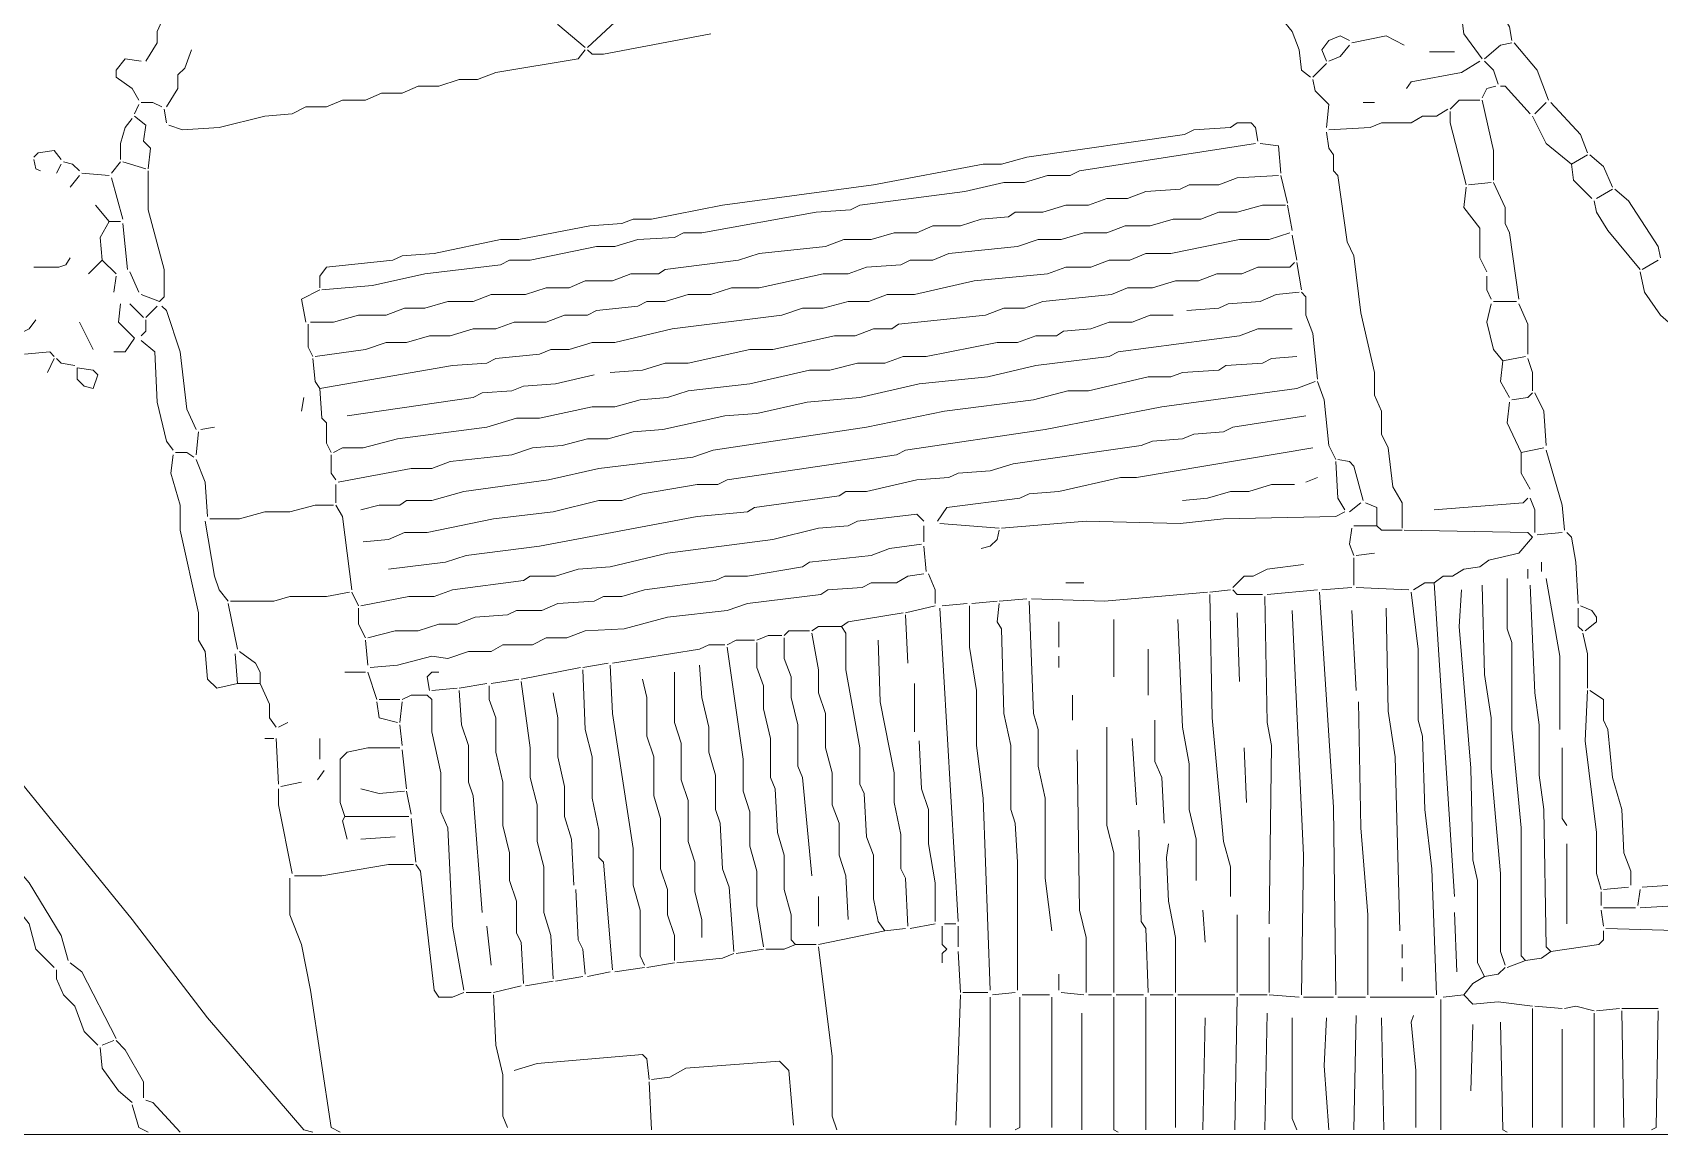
# Model space of a CAD drawing. Header units: millimetres. Extents: x 0 to 150953, y 0 to 85148.
# Drawn here: x 115354 to 136776, y 0 to 14508 of the extents above; entities that cross this region are included whole.
import ezdxf

# ---------------------------------------------------------------- set-up
doc = ezdxf.new("R2010")
doc.units = ezdxf.units.MM
doc.layers.add('ANNOTATION', color=3, linetype='CONTINUOUS', lineweight=0, plot=False)
doc.layers.add('LINEWORK', color=7, linetype='CONTINUOUS', lineweight=0, plot=False)

msp = doc.modelspace()

# ---------------------------------------------------------------- linework, layer by layer
at = {"layer": 'ANNOTATION'}
msp.add_lwpolyline([(0, 0), (150952.665, 0), (150952.665, 85148.15), (0, 85148.15)], close=True, dxfattribs=at)
at = {"layer": 'LINEWORK'}
for points in [[(134441.279, 15577.349), (134441.279, 15336.311), (134591.927, 15035.004), (134591.927, 14944.613), (134802.843, 14583.05), (134832.966, 14402.268)], [(122780.864, 15215.786), (123052.036, 14944.613), (123082.159, 14703.575), (122660.339, 14311.878)], [(117236.89, 14944.613), (117116.365, 14793.966), (116995.852, 14522.793), (116995.852, 14372.14), (116845.193, 14131.096)], [(122268.642, 14884.356), (122268.642, 14613.184), (122630.205, 14311.878)], [(131669.287, 14854.222), (131940.459, 14522.793), (132030.85, 14281.749), (132060.984, 14010.577), (132181.509, 13920.186)], [(134170.107, 14733.703), (134200.23, 14492.659), (134441.279, 14161.23)], [(124287.374, 14492.659), (122871.255, 14221.487), (122720.596, 14221.487), (122660.339, 14281.749)], [(132693.72, 14402.268), (132573.195, 14462.531), (132422.547, 14402.268), (132332.157, 14281.749), (132392.414, 14131.096)], [(132723.854, 14372.14), (133175.808, 14462.531), (133416.846, 14342.012)], [(134832.966, 14372.14), (134682.318, 14342.012), (134471.402, 14161.23)], [(134863.1, 14372.14), (135164.406, 14010.577), (135315.054, 13618.885)], [(116784.936, 14131.096), (116574.02, 14161.23), (116453.507, 14010.577), (116453.507, 13920.186), (116664.411, 13769.533), (116754.802, 13618.885)], [(117447.806, 14281.749), (117357.415, 14040.705), (117267.024, 13950.314), (117267.024, 13769.533), (117116.365, 13528.494)], [(122630.205, 14281.749), (122539.814, 14161.23), (121455.125, 13980.448), (121214.086, 13890.057), (120973.048, 13890.057), (120701.875, 13799.667), (120430.703, 13799.667), (120219.787, 13709.276), (119948.615, 13709.276), (119737.699, 13618.885), (119436.404, 13618.885), (119225.488, 13528.494), (118954.316, 13528.494), (118773.534, 13438.103), (118411.971, 13407.969), (117809.369, 13257.322), (117327.281, 13227.188), (117146.499, 13287.45)], [(132693.72, 14342.012), (132573.195, 14191.358), (132422.547, 14131.096)], [(133748.276, 14251.621), (134079.716, 14251.621)], [(132392.414, 14100.968), (132211.632, 13920.186)], [(134411.145, 14131.096), (134170.107, 13980.448), (133507.237, 13859.923), (133446.98, 13769.533)], [(134471.402, 14131.096), (134591.927, 14010.577), (134652.184, 13829.795)], [(132211.632, 13890.057), (132241.766, 13739.404), (132422.547, 13558.623), (132392.414, 13257.322)], [(134622.061, 13799.667), (134501.536, 13769.533), (134441.279, 13649.013)], [(134682.318, 13799.667), (134742.575, 13799.667), (135074.015, 13438.103)], [(116754.802, 13558.623), (116694.545, 13438.103)], [(116784.936, 13588.751), (116935.584, 13588.751), (117056.109, 13528.494)], [(117086.242, 13498.36), (117116.365, 13317.579)], [(133989.325, 13498.36), (133838.667, 13407.969), (133657.885, 13407.969), (133507.237, 13317.579), (133115.54, 13317.579), (132964.892, 13257.322), (132422.547, 13227.188)], [(132874.502, 13588.751), (133025.149, 13588.751)], [(134411.145, 13618.885), (134139.973, 13618.885), (134019.448, 13498.36)], [(134441.279, 13618.885), (134591.927, 12956.015), (134591.927, 12564.324)], [(135284.92, 13588.751), (135134.272, 13438.103)], [(135345.188, 13588.751), (135736.874, 13166.931), (135827.265, 12925.887)], [(116664.411, 13377.841), (116574.02, 13257.322), (116513.764, 13046.406), (116513.764, 12835.496)], [(116694.545, 13407.969), (116845.193, 13287.45), (116815.07, 13076.54), (116905.461, 12986.149), (116875.327, 12714.977)], [(131488.505, 13076.54), (131458.382, 13257.322), (131398.115, 13317.579), (131217.333, 13317.579), (131126.942, 13257.322), (130644.865, 13227.188), (130524.34, 13166.931), (128445.352, 12865.625), (128113.922, 12775.234), (127872.873, 12775.234), (126426.62, 12504.061), (124438.022, 12232.889), (123503.991, 12052.107), (123262.941, 12052.107), (123112.293, 11991.85), (122690.473, 11961.716), (121756.431, 11780.935), (121515.393, 11780.935), (120641.607, 11600.153), (120219.787, 11570.025), (120099.262, 11509.762), (119225.488, 11419.371), (119135.097, 11298.852), (119135.097, 11148.199)], [(134019.448, 13468.232), (134019.448, 13317.579), (134230.364, 12504.061)], [(135104.138, 13407.969), (135284.92, 13046.406), (135616.36, 12775.234)], [(132392.414, 13197.059), (132422.547, 12986.149), (132482.804, 12895.758), (132482.804, 12684.843), (132543.072, 12624.586), (132663.586, 11750.806), (132753.977, 11570.025), (132844.368, 10816.77), (133025.149, 10033.381), (133025.149, 9732.08), (133115.54, 9521.164), (133115.54, 9219.863), (133205.931, 9039.082), (133266.199, 8526.865), (133386.713, 8315.955), (133386.713, 7984.52)], [(115368.817, 12865.625), (115429.074, 12925.887), (115639.989, 12956.015), (115730.38, 12835.496)], [(131458.382, 13046.406), (129138.344, 12684.843), (129017.83, 12624.586), (128716.524, 12624.586), (128415.218, 12534.195), (128144.045, 12534.195), (127631.834, 12413.67), (126245.838, 12232.889), (126125.324, 12172.632), (125673.37, 12142.498), (124166.849, 11871.326), (123925.811, 11871.326), (123805.286, 11811.069), (123323.209, 11780.935), (123021.902, 11690.544), (122780.864, 11690.544), (121907.079, 11509.762), (121635.906, 11509.762), (121515.393, 11449.505), (120521.094, 11328.981), (119828.09, 11178.333), (119165.231, 11118.071)], [(131518.639, 13046.406), (131759.678, 13016.278), (131789.812, 12654.714)], [(135827.265, 12895.758), (135616.36, 12775.234)], [(135857.399, 12895.758), (136038.18, 12745.105), (136158.705, 12473.933)], [(115368.817, 12835.496), (115398.94, 12714.977), (115459.208, 12684.843)], [(115730.38, 12775.234), (115670.112, 12654.714)], [(115760.503, 12805.368), (115881.028, 12775.234), (115971.419, 12684.843)], [(116001.553, 12654.714), (116363.116, 12624.586)], [(116513.764, 12805.368), (116393.239, 12654.714)], [(116543.898, 12805.368), (116845.193, 12714.977)], [(116875.327, 12684.843), (116875.327, 12172.632), (117086.242, 11389.243), (117086.242, 11027.68), (117025.975, 10967.417)], [(135616.36, 12775.234), (135646.483, 12564.324), (135887.532, 12323.28)], [(115971.419, 12624.586), (115850.894, 12473.933)], [(116393.239, 12594.452), (116543.898, 12052.107)], [(131759.678, 12624.586), (131217.333, 12594.452), (130976.294, 12504.061), (130584.597, 12504.061), (130464.083, 12443.804), (130012.129, 12413.67), (129771.08, 12323.28), (129499.907, 12323.28), (129258.869, 12232.889), (128957.562, 12232.889), (128656.267, 12142.498), (128294.704, 12142.498), (128204.313, 12082.241), (127842.75, 12052.107), (127571.577, 11961.716), (127210.014, 11961.716), (126999.098, 11871.326), (126697.792, 11871.326), (126396.497, 11780.935), (126034.933, 11780.935), (125793.884, 11690.544), (124920.11, 11600.153), (124648.937, 11509.762), (123684.772, 11389.243), (123594.381, 11328.981), (123232.818, 11328.981), (122991.769, 11238.59), (122630.205, 11238.59), (122419.301, 11148.199), (122117.994, 11148.199), (121846.822, 11057.808), (121394.868, 11057.808), (121153.829, 10967.417), (120822.389, 10967.417), (120521.094, 10877.027), (120249.921, 10877.027), (120008.872, 10786.636), (119647.308, 10786.636), (119315.879, 10696.245), (119014.573, 10696.245)], [(131789.812, 12624.586), (131880.203, 12263.023)], [(134230.364, 12473.933), (134200.23, 12202.76), (134411.145, 11931.588), (134411.145, 11539.896), (134501.536, 11359.115)], [(134561.793, 12534.195), (134260.498, 12504.061)], [(134591.927, 12534.195), (134742.575, 12202.76), (134742.575, 11991.85)], [(136158.705, 12443.804), (135947.789, 12323.28)], [(136188.828, 12443.804), (136369.609, 12293.151), (136761.307, 11690.544), (136791.441, 11539.896)], [(116182.334, 12232.889), (116363.116, 12021.979)], [(131850.069, 12232.889), (131548.773, 12232.889), (131217.333, 12142.498), (130976.294, 12142.498), (130735.256, 12052.107), (130373.693, 12052.107), (130072.386, 11961.716), (129740.957, 11961.716), (129499.907, 11871.326), (129198.612, 11871.326), (128897.306, 11780.935), (128595.999, 11780.935), (128324.827, 11690.544), (127420.919, 11600.153), (127210.014, 11509.762), (126908.708, 11509.762), (126788.183, 11449.505), (126336.229, 11419.371), (126095.19, 11328.981), (125763.761, 11328.981), (124920.11, 11148.199), (124558.546, 11148.199), (124287.374, 11057.808), (123986.068, 11057.808), (123684.772, 10967.417), (123443.723, 10967.417), (123323.209, 10907.16), (122780.864, 10846.898), (122660.339, 10786.636), (122359.033, 10786.636), (122117.994, 10696.245), (121696.174, 10696.245), (121455.125, 10605.854), (121153.829, 10605.854), (120852.523, 10515.463), (120581.35, 10515.463), (120280.044, 10425.072), (120008.872, 10425.072), (119737.699, 10334.682), (119074.84, 10244.291)], [(131880.203, 12232.889), (131940.459, 11901.459)], [(135917.655, 12293.151), (135947.789, 12142.498), (136098.437, 11901.459), (136520.268, 11389.243)], [(116363.116, 12021.979), (116242.591, 11811.069), (116272.725, 11509.762)], [(116363.116, 12021.979), (116513.764, 12021.979)], [(116543.898, 11991.85), (116604.154, 11389.243)], [(131910.337, 11871.326), (131639.164, 11780.935), (131247.467, 11780.935), (130343.559, 11600.153), (130012.129, 11600.153), (129801.214, 11509.762), (129530.041, 11509.762), (129289.003, 11419.371), (128957.562, 11419.371), (128716.524, 11328.981), (127752.359, 11238.59), (126968.964, 11057.808), (126607.401, 11057.808), (126366.363, 10967.417), (126095.19, 10967.417), (125763.761, 10877.027), (125492.588, 10877.027), (125221.416, 10786.636), (123775.163, 10605.854), (123021.902, 10425.072), (122720.596, 10425.072), (122419.301, 10334.682), (122178.251, 10334.682), (122027.603, 10274.425), (121455.125, 10214.162), (121334.611, 10153.9), (120882.657, 10123.772), (119135.097, 9822.471)], [(131940.459, 11841.197), (132000.727, 11509.762)], [(134742.575, 11991.85), (134802.843, 11871.326), (134923.356, 10997.551)], [(115850.894, 11539.896), (115790.637, 11449.505), (115700.246, 11419.371), (115368.817, 11419.371)], [(116272.725, 11509.762), (116091.943, 11328.981)], [(116272.725, 11509.762), (116453.507, 11328.981)], [(116634.288, 11359.115), (116754.802, 11087.942)], [(131970.593, 11479.634), (131910.337, 11419.371), (131488.505, 11419.371), (131277.601, 11328.981), (130946.16, 11328.981), (130705.122, 11238.59), (130403.816, 11238.59), (130102.52, 11148.199), (129771.08, 11148.199), (129560.175, 11057.808), (128656.267, 10967.417), (128415.218, 10877.027), (128144.045, 10877.027), (127903.007, 10786.636), (126758.06, 10666.116), (126667.669, 10605.854), (126426.62, 10605.854), (126185.581, 10515.463), (125914.409, 10515.463), (125100.891, 10334.682), (124799.585, 10334.682), (123986.068, 10153.9), (123684.772, 10153.9), (123383.466, 10063.509), (122961.646, 10033.381)], [(132000.727, 11479.634), (132060.984, 11118.071)], [(136520.268, 11359.115), (136580.525, 11087.942), (136791.441, 10786.636), (137032.479, 10575.726)], [(136761.307, 11509.762), (136550.391, 11389.243)], [(116453.507, 11298.852), (116423.373, 11087.942)], [(134501.536, 11298.852), (134501.536, 11118.071), (134561.793, 10997.551)], [(116513.764, 10937.289), (116483.63, 10696.245), (116694.545, 10485.335)], [(116634.288, 10937.289), (116815.07, 10756.507)], [(116784.936, 11057.808), (117025.975, 10967.417)], [(119135.097, 11118.071), (118894.059, 10997.551), (118954.316, 10696.245)], [(132030.85, 11087.942), (131729.555, 11057.808), (131518.639, 10967.417), (131096.819, 10937.289), (130976.294, 10877.027), (130554.474, 10846.898)], [(132060.984, 11087.942), (132121.241, 11027.68), (132121.241, 10786.636), (132211.632, 10545.597), (132271.9, 9942.99)], [(134561.793, 10937.289), (134501.536, 10696.245), (134591.927, 10334.682), (134712.452, 10184.034)], [(134591.927, 10967.417), (134893.233, 10967.417)], [(134923.356, 10937.289), (135043.881, 10666.116), (135043.881, 10274.425)], [(115398.94, 10726.379), (115308.549, 10605.854), (115188.035, 10545.597)], [(116845.193, 10726.379), (116845.193, 10575.726), (116784.936, 10515.463)], [(116995.852, 10907.16), (116845.193, 10756.507)], [(117056.109, 10907.16), (117116.365, 10846.898), (117297.147, 10304.553), (117387.538, 9551.298), (117508.063, 9280.126)], [(130373.693, 10786.636), (130072.386, 10786.636), (129831.348, 10696.245), (129530.041, 10696.245), (129289.003, 10605.854), (128927.44, 10575.726), (128837.049, 10515.463), (128565.876, 10515.463), (128324.827, 10425.072), (128053.654, 10425.072), (127119.623, 10244.291), (126818.317, 10244.291), (126577.278, 10153.9), (126215.715, 10153.9), (125854.152, 10063.509), (125582.979, 10063.509), (124799.585, 9882.728), (123986.068, 9792.337), (123714.895, 9701.946), (123353.332, 9671.817), (123021.902, 9581.427), (122720.596, 9581.427), (122027.603, 9430.773), (121726.297, 9430.773), (121334.611, 9310.254), (120159.53, 9159.601), (119707.576, 9039.082), (119436.404, 9039.082), (119315.879, 8978.819)], [(115971.419, 10696.245), (116152.2, 10334.682)], [(118984.45, 10666.116), (118984.45, 10364.816), (119044.707, 10244.291)], [(131940.459, 10605.854), (131488.505, 10605.854), (131247.467, 10515.463), (129650.566, 10304.553), (129530.041, 10244.291), (128565.876, 10123.772), (127933.141, 9973.118), (127029.232, 9882.728), (126245.838, 9701.946), (125552.845, 9641.689), (124889.976, 9491.036), (124468.156, 9460.907), (123654.638, 9280.126), (123262.941, 9249.992), (122931.512, 9159.601), (122660.339, 9159.601), (122328.91, 9069.21), (121937.213, 9039.082), (121666.04, 8948.691), (120852.523, 8858.3), (120611.484, 8767.909), (120340.312, 8767.909), (119376.136, 8587.128)], [(115248.292, 10274.425), (115579.721, 10304.553), (115639.989, 10244.291)], [(116694.545, 10485.335), (116574.02, 10304.553), (116423.373, 10304.553)], [(116784.936, 10455.206), (116965.718, 10304.553), (116995.852, 9641.689), (117116.365, 9129.473), (117206.756, 9008.953)], [(115639.989, 10214.162), (115549.599, 10033.381)], [(115670.112, 10214.162), (115730.38, 10153.9), (115911.162, 10123.772)], [(119044.707, 10214.162), (119074.84, 9912.861), (119135.097, 9822.471)], [(132000.727, 10244.291), (131669.287, 10214.162), (131548.773, 10153.9), (131066.685, 10123.772), (130976.294, 10063.509), (130494.206, 10033.381), (130343.559, 9973.118), (130042.252, 9973.118), (129258.869, 9792.337), (128987.696, 9792.337), (128535.742, 9671.817), (127360.662, 9521.164), (126336.229, 9310.254), (124317.508, 9008.953), (124046.335, 8918.562), (122810.987, 8767.909), (122148.128, 8617.256), (121033.304, 8466.608), (120611.484, 8346.084), (120280.044, 8346.084), (120189.653, 8285.827), (119918.481, 8285.827), (119677.442, 8225.564)], [(134712.452, 10184.034), (134682.318, 9912.861), (134802.843, 9701.946)], [(135013.747, 10244.291), (134712.452, 10184.034)], [(135043.881, 10214.162), (135104.138, 10033.381), (135104.138, 9792.337)], [(122750.73, 10003.252), (122238.519, 9882.728), (121816.688, 9852.599), (121666.04, 9792.337), (121274.343, 9762.208), (121153.829, 9701.946), (119496.661, 9460.907)], [(132241.766, 9912.861), (132000.727, 9822.471), (130223.034, 9581.427), (128686.39, 9280.126), (126848.451, 9008.953), (126727.926, 8948.691), (124498.289, 8617.256), (124377.765, 8556.999), (124106.592, 8556.999), (123383.466, 8436.474), (123112.293, 8346.084), (122810.987, 8346.084), (122208.385, 8195.436), (121425.002, 8105.045), (120551.216, 7924.263), (120249.921, 7924.263), (120039.005, 7833.873), (119707.576, 7803.739)], [(132271.9, 9912.861), (132362.291, 9671.817), (132422.547, 9069.21), (132512.938, 8888.429)], [(118924.182, 9701.946), (118894.059, 9521.164)], [(119135.097, 9822.471), (119165.231, 9430.773), (119225.488, 9370.517), (119225.488, 9099.344), (119285.745, 8978.819)], [(134802.843, 9641.689), (134772.709, 9370.517), (134953.49, 8978.819)], [(135104.138, 9762.208), (135043.881, 9701.946), (134832.966, 9671.817)], [(135134.272, 9762.208), (135254.797, 9521.164), (135284.92, 9069.21)], [(132121.241, 9460.907), (131157.076, 9310.254), (131036.551, 9249.992), (130644.865, 9219.863), (130494.206, 9159.601), (130102.52, 9129.473), (129951.861, 9069.21), (128264.57, 8828.172), (127963.263, 8737.781), (127541.443, 8707.647), (127420.919, 8647.39), (126999.098, 8617.256), (126336.229, 8466.608), (126065.056, 8466.608), (125974.665, 8406.346), (124859.853, 8255.693), (124769.462, 8195.436), (124106.592, 8135.174), (122027.603, 7743.482), (121063.438, 7622.957), (120792.266, 7532.566), (120039.005, 7442.175)], [(117538.197, 9249.992), (117508.063, 8948.691)], [(117749.101, 9310.254), (117568.319, 9280.126)], [(132211.632, 9039.082), (129891.605, 8647.39), (129680.689, 8647.39), (128867.172, 8466.608), (128475.485, 8436.474), (128354.961, 8376.218), (127390.796, 8255.693), (127270.271, 8074.911)], [(135254.797, 9039.082), (134953.49, 8978.819)], [(135284.92, 9008.953), (135495.835, 8285.827), (135525.969, 7954.392)], [(117206.756, 8948.691), (117176.633, 8707.647), (117297.147, 8285.827), (117297.147, 7954.392), (117538.197, 6869.702), (117538.197, 6508.139), (117628.587, 6357.486), (117658.71, 5995.922), (117779.235, 5875.403), (118050.408, 5935.666)], [(117236.89, 8978.819), (117387.538, 8978.819), (117477.929, 8918.562)], [(117508.063, 8888.429), (117628.587, 8587.128), (117658.71, 8135.174)], [(119285.745, 8948.691), (119285.745, 8707.647), (119346.013, 8617.256)], [(132512.938, 8858.3), (132543.072, 8376.218), (132633.463, 8225.564)], [(132543.072, 8888.429), (132693.72, 8858.3), (132753.977, 8798.038), (132874.502, 8346.084)], [(134953.49, 8978.819), (134953.49, 8707.647), (135074.015, 8496.737)], [(132271.9, 8647.39), (132121.241, 8587.128)], [(119346.013, 8556.999), (119346.013, 8315.955)], [(131970.593, 8556.999), (131669.287, 8556.999), (131367.992, 8466.608), (131126.942, 8466.608), (130825.647, 8376.218), (130494.206, 8346.084)], [(135043.881, 8376.218), (134983.624, 8315.955), (133808.544, 8225.564)], [(135074.015, 8376.218), (135134.272, 8225.564), (135134.272, 7924.263)], [(119315.879, 8285.827), (119074.84, 8285.827), (118743.4, 8195.436), (118411.971, 8195.436), (118080.541, 8105.045), (117688.844, 8105.045)], [(119346.013, 8285.827), (119436.404, 8135.174), (119556.917, 7171.003)], [(127089.489, 8074.911), (126999.098, 8165.302), (126215.715, 8074.911), (126095.19, 8014.654), (125703.493, 7984.52), (125100.891, 7833.873), (123714.895, 7653.091), (122961.646, 7472.309), (122539.814, 7442.175), (122238.519, 7351.785), (121907.079, 7351.785), (121816.688, 7291.528), (120882.657, 7171.003), (120641.607, 7080.612), (120310.178, 7080.612), (119677.442, 6960.093)], [(132633.463, 8195.436), (132512.938, 8135.174), (131036.551, 8105.045), (130464.083, 8044.783), (129228.735, 8074.911), (128113.922, 7984.52)], [(132844.368, 8315.955), (132693.72, 8195.436)], [(132904.636, 8315.955), (133055.283, 8255.693), (133055.283, 8014.654)], [(117628.587, 8074.911), (117749.101, 7351.785), (117809.369, 7171.003), (117929.883, 7020.355)], [(127089.489, 8014.654), (127089.489, 7803.739)], [(127300.405, 8044.783), (128083.788, 7984.52)], [(128083.788, 7954.392), (128053.654, 7833.873), (127963.263, 7743.482), (127842.75, 7713.348)], [(132723.854, 7984.52), (132693.72, 7773.61), (132753.977, 7622.957)], [(132753.977, 8014.654), (133055.283, 8014.654)], [(133055.283, 8014.654), (133115.54, 7954.392), (133386.713, 7954.392)], [(133416.846, 7954.392), (135043.881, 7924.263), (135104.138, 7864.001)], [(127059.355, 7773.61), (126637.535, 7713.348), (126396.497, 7622.957), (125582.979, 7532.566), (125492.588, 7472.309), (124769.462, 7351.785), (124468.156, 7351.785), (124347.631, 7291.528), (123413.6, 7171.003), (123112.293, 7080.612), (122871.255, 7080.612), (122750.73, 7020.355), (122268.642, 6990.221), (122057.737, 6899.831), (121726.297, 6899.831), (121605.783, 6839.574), (121183.952, 6809.44), (120942.914, 6719.049), (120701.875, 6719.049), (120430.703, 6628.658), (120129.396, 6628.658), (119767.833, 6538.267)], [(127089.489, 7743.482), (127119.623, 7412.047)], [(135104.138, 7864.001), (134923.356, 7653.091), (134531.67, 7562.7), (134411.145, 7472.309), (134200.23, 7442.175), (134049.582, 7351.785), (133929.057, 7351.785), (133808.544, 7261.394)], [(135495.835, 7924.263), (135164.406, 7894.13)], [(135556.092, 7924.263), (135616.36, 7864.001), (135676.617, 7532.566), (135706.751, 6990.221)], [(132091.118, 7502.438), (131609.03, 7442.175), (131428.248, 7351.785), (131307.724, 7351.785), (131157.076, 7201.137)], [(132753.977, 7592.829), (132753.977, 7231.265)], [(133025.149, 7653.091), (132784.111, 7622.957)], [(135224.663, 7532.566), (135224.663, 7412.047)], [(127089.489, 7381.919), (126878.574, 7351.785), (126727.926, 7261.394), (126396.497, 7261.394), (126275.972, 7201.137), (125824.018, 7171.003), (125733.627, 7110.746), (124769.462, 6990.221), (124498.289, 6899.831), (123714.895, 6809.44), (123142.427, 6658.792), (122630.205, 6628.658), (122389.167, 6538.267), (122117.994, 6538.267), (121937.213, 6447.876), (121545.515, 6447.876), (121394.868, 6357.486), (121093.561, 6357.486), (120822.389, 6267.095), (120611.484, 6297.229), (120159.53, 6176.704), (119797.967, 6146.576)], [(127149.746, 7381.919), (127240.137, 7171.003), (127240.137, 6990.221)], [(134772.709, 7321.656), (134772.709, 6658.792), (134832.966, 6478.01), (134832.966, 5333.058), (134953.49, 4037.458), (134953.49, 2350.161), (135013.747, 2289.899)], [(135043.881, 7442.175), (135043.881, 7321.656)], [(135284.92, 7321.656), (135465.701, 6297.229), (135465.701, 5333.058)], [(119526.795, 7140.875), (119225.488, 7080.612), (118743.4, 7080.612), (118532.496, 7020.355), (117960.017, 7020.355)], [(119556.917, 7140.875), (119647.308, 6960.093)], [(130825.647, 7140.875), (129469.784, 7020.355), (128505.608, 7050.484)], [(128957.562, 7261.394), (129198.612, 7261.394)], [(131126.942, 7171.003), (130855.77, 7140.875)], [(130855.77, 7110.746), (130885.904, 5483.711), (131036.551, 3856.677), (131126.942, 3525.242), (131126.942, 3133.55)], [(131157.076, 7171.003), (131217.333, 7110.746), (131548.773, 7110.746)], [(131578.896, 7080.612), (131609.03, 5423.449), (131669.287, 5122.148), (131639.164, 2771.987)], [(132271.9, 7171.003), (131609.03, 7110.746)], [(132302.023, 7140.875), (132482.804, 4308.631), (132512.938, 1837.945)], [(132723.854, 7201.137), (132332.157, 7171.003)], [(132784.111, 7201.137), (133477.103, 7171.003)], [(133507.237, 7140.875), (133597.628, 6387.62), (133597.628, 5453.577), (133657.885, 5242.667), (133688.019, 4278.497), (133778.41, 3495.113), (133838.667, 1837.945)], [(133808.544, 7261.394), (133688.019, 7261.394), (133537.371, 7171.003)], [(133808.544, 7261.394), (134079.716, 3133.55)], [(134170.107, 7171.003), (134139.973, 6688.92), (134290.621, 4820.842), (134320.755, 3615.633), (134381.012, 3344.46), (134381.012, 2259.77), (134471.402, 2078.989)], [(134441.279, 7231.265), (134471.402, 6056.185), (134561.793, 5483.711), (134561.793, 4820.842), (134682.318, 3434.851), (134682.318, 2410.424), (134742.575, 2229.642)], [(135074.015, 7231.265), (135134.272, 5815.141), (135194.529, 5393.321), (135194.529, 4730.451), (135254.797, 4278.497), (135284.92, 2470.681), (135345.188, 2410.424)], [(117929.883, 6990.221), (118050.408, 6387.62)], [(119647.308, 6929.965), (119647.308, 6719.049), (119737.699, 6538.267)], [(126818.317, 6869.702), (126095.19, 6749.183), (126004.799, 6688.92)], [(127240.137, 6960.093), (126848.451, 6869.702)], [(127300.405, 6929.965), (127541.443, 2802.115)], [(127661.968, 6990.221), (127330.528, 6960.093)], [(127692.091, 6960.093), (127692.091, 6417.748), (127782.482, 5845.275), (127782.482, 5122.148), (127872.873, 4429.15), (127963.263, 1898.207)], [(128053.654, 7020.355), (127722.225, 6990.221)], [(128083.788, 6990.221), (128053.654, 6749.183), (128113.922, 6658.792), (128144.045, 5543.968), (128234.436, 5122.148), (128234.436, 4278.497), (128294.704, 4097.715), (128324.827, 3585.504), (128324.827, 1898.207)], [(128445.352, 7050.484), (128083.788, 7020.355)], [(128475.485, 7020.355), (128535.742, 5543.968), (128595.999, 5333.058), (128595.999, 4850.976), (128686.39, 4429.15), (128686.39, 3374.589), (128776.781, 2681.596)], [(131217.333, 6869.702), (131247.467, 5965.794)], [(131940.459, 6899.831), (132091.118, 3675.895), (132060.984, 1837.945)], [(132723.854, 6899.831), (132784.111, 5845.275)], [(133175.808, 6929.965), (133205.931, 5574.102), (133296.322, 4971.495), (133356.59, 2681.596)], [(135706.751, 6929.965), (135706.751, 6688.92), (135767.008, 6628.658)], [(135736.874, 6960.093), (135887.532, 6899.831), (135947.789, 6809.44), (135947.789, 6749.183), (135797.142, 6628.658)], [(126004.799, 6688.92), (125703.493, 6688.92), (125613.102, 6628.658)], [(126004.799, 6688.92), (126065.056, 6598.53), (126065.056, 6116.447), (126245.838, 5092.014), (126245.838, 4609.932), (126306.106, 4489.412), (126336.229, 3916.934), (126426.62, 3675.895), (126426.62, 3103.416), (126486.887, 2802.115), (126577.278, 2681.596)], [(126848.451, 6839.574), (126878.574, 6206.838)], [(128867.172, 6749.183), (128867.172, 6417.748)], [(129590.298, 6779.311), (129590.298, 6026.056)], [(130433.949, 6779.311), (130494.206, 5363.187), (130584.597, 4881.104), (130584.597, 4278.497), (130674.988, 3886.805), (130674.988, 3344.46)], [(113561.001, 6447.876), (113711.648, 6417.748), (114163.602, 5905.532), (116664.411, 2832.244), (117658.71, 1536.644), (118924.182, 60.262), (119044.707, 30.128)], [(119737.699, 6508.139), (119767.833, 6176.704)], [(124468.156, 6447.876), (124257.24, 6447.876), (124136.726, 6387.62), (122991.769, 6206.838)], [(124859.853, 6508.139), (124618.803, 6508.139), (124498.289, 6447.876)], [(125221.416, 6568.401), (125040.634, 6568.401), (124889.976, 6508.139)], [(124889.976, 6478.01), (124889.976, 6146.576), (124980.367, 5905.532), (124980.367, 5604.231), (125070.757, 5212.539), (125070.757, 4700.323), (125131.025, 4549.669), (125161.148, 3977.196), (125251.539, 3675.895), (125251.539, 3223.941), (125341.93, 2892.506), (125341.93, 2561.071), (125402.198, 2500.814)], [(125582.979, 6628.658), (125311.807, 6628.658), (125251.539, 6568.401)], [(125251.539, 6538.267), (125251.539, 6267.095), (125341.93, 6026.056), (125341.93, 5754.884), (125432.321, 5393.321), (125432.321, 4850.976), (125492.588, 4700.323), (125613.102, 3404.723)], [(125613.102, 6598.53), (125703.493, 6116.447), (125703.493, 5815.141), (125793.884, 5543.968), (125793.884, 5092.014), (125884.275, 4760.585), (125884.275, 4338.759), (125974.665, 4097.715), (125974.665, 3675.895), (126065.056, 3404.723), (126095.19, 2832.244)], [(126486.887, 6508.139), (126517.01, 5694.621), (126697.792, 4760.585), (126697.792, 4368.888), (126788.183, 3947.068), (126788.183, 3495.113), (126848.451, 3374.589), (126878.574, 2741.853)], [(135767.008, 6598.53), (135827.265, 6327.357), (135827.265, 5875.403)], [(118020.274, 6327.357), (118050.408, 5935.666)], [(118080.541, 6357.486), (118291.446, 6206.838), (118351.714, 6086.313), (118351.714, 5935.666)], [(124498.289, 6417.748), (124709.194, 4941.367), (124709.194, 4519.541), (124799.585, 4248.368), (124799.585, 3796.414), (124889.976, 3464.979), (124889.976, 3013.025), (124980.367, 2470.681)], [(128867.172, 6297.229), (128867.172, 6146.576)], [(130042.252, 6387.62), (130042.252, 5785.012)], [(119466.527, 6086.313), (119737.699, 6086.313)], [(119767.833, 6086.313), (119888.358, 5724.75)], [(120701.875, 6086.313), (120611.484, 6086.313), (120551.216, 6026.056), (120581.35, 5845.275)], [(122569.948, 6146.576), (121786.565, 5995.922)], [(122931.512, 6206.838), (122600.082, 6146.576)], [(122600.082, 6116.447), (122630.205, 5333.058), (122720.596, 4971.495), (122720.596, 4429.15), (122810.987, 4007.324), (122810.987, 3645.761), (122871.255, 3585.504), (122991.769, 2169.38)], [(122961.646, 6176.704), (122991.769, 5543.968), (123262.941, 3766.286), (123262.941, 3284.198), (123353.332, 2952.769), (123353.332, 2350.161), (123413.6, 2229.642)], [(123805.286, 6086.313), (123805.286, 5423.449), (123895.677, 5152.277), (123895.677, 4670.194), (123986.068, 4399.022), (123986.068, 3856.677), (124076.458, 3585.504), (124076.458, 3193.807), (124166.849, 2832.244), (124166.849, 2591.205)], [(124136.726, 6176.704), (124166.849, 5754.884), (124257.24, 5363.187), (124257.24, 5031.757), (124347.631, 4730.451), (124347.631, 4278.497), (124407.899, 4097.715), (124438.022, 3495.113), (124528.412, 3254.069), (124588.68, 2410.424)], [(118050.408, 5935.666), (118351.714, 5935.666)], [(118351.714, 5935.666), (118472.228, 5664.493), (118472.228, 5483.711), (118562.618, 5363.187)], [(120551.216, 5785.012), (120340.312, 5785.012), (120219.787, 5724.75)], [(120551.216, 5785.012), (120611.484, 5724.75), (120611.484, 5302.93), (120731.998, 4760.585), (120731.998, 4248.368), (120822.389, 4037.458), (120882.657, 2741.853), (121033.304, 1898.207)], [(120942.914, 5875.403), (120611.484, 5845.275)], [(121334.611, 5935.666), (120973.048, 5875.403)], [(120973.048, 5845.275), (121003.171, 5393.321), (121093.561, 5122.148), (121093.561, 4640.06), (121153.829, 4459.278), (121274.343, 2922.635)], [(121364.734, 5905.532), (121364.734, 5724.75), (121455.125, 5483.711), (121455.125, 5031.757), (121545.515, 4640.06), (121545.515, 4067.587), (121635.906, 3706.024), (121635.906, 3344.46), (121726.297, 3073.288), (121726.297, 2651.462), (121786.565, 2530.943), (121816.688, 1988.598)], [(121756.431, 5995.922), (121394.868, 5935.666)], [(121786.565, 5965.794), (121907.079, 5092.014), (121907.079, 4700.323), (121997.47, 4338.759), (121997.47, 3856.677), (122087.86, 3525.242), (122087.86, 2922.635), (122178.251, 2621.334), (122208.385, 2048.86)], [(122208.385, 5815.141), (122268.642, 5483.711), (122268.642, 4971.495), (122359.033, 4579.803), (122359.033, 4188.106), (122449.424, 3886.805), (122479.558, 3284.198)], [(123383.466, 5995.922), (123443.723, 5754.884), (123443.723, 5242.667), (123534.113, 4971.495), (123534.113, 4459.278), (123624.504, 4157.978), (123624.504, 3495.113), (123714.895, 3223.941), (123714.895, 2892.506), (123805.286, 2621.334), (123805.286, 2289.899)], [(126968.964, 5935.666), (126968.964, 5302.93)], [(129047.953, 5785.012), (129047.953, 5453.577)], [(135827.265, 5845.275), (135797.142, 5182.405), (135947.789, 3977.196), (135947.789, 3434.851), (136008.046, 3223.941)], [(135857.399, 5845.275), (136038.18, 5724.75), (136038.18, 5453.577), (136098.437, 5333.058), (136158.705, 4700.323), (136279.219, 4278.497), (136309.353, 3706.024), (136399.743, 3464.979), (136399.743, 3284.198)], [(119888.358, 5694.621), (119918.481, 5483.711), (120159.53, 5423.449)], [(119918.481, 5724.75), (120189.653, 5724.75)], [(120219.787, 5694.621), (120189.653, 5423.449)], [(132814.245, 5694.621), (132844.368, 4037.458), (132934.758, 2892.506), (132934.758, 1837.945)], [(118713.277, 5423.449), (118592.752, 5363.187)], [(120189.653, 5393.321), (120219.787, 5122.148)], [(129499.907, 5363.187), (129499.907, 4067.587), (129590.298, 3706.024), (129590.298, 1868.079)], [(130132.643, 5453.577), (130132.643, 4911.233), (130223.034, 4700.323), (130253.168, 4097.715)], [(118411.971, 5212.539), (118532.496, 5212.539)], [(118562.618, 5212.539), (118592.752, 4609.932)], [(119135.097, 5212.539), (119135.097, 4941.367)], [(127029.232, 5182.405), (127059.355, 4549.669), (127149.746, 4278.497), (127149.746, 3826.543), (127240.137, 3314.332), (127240.137, 2802.115)], [(129831.348, 5212.539), (129891.605, 4338.759)], [(120189.653, 5092.014), (119767.833, 5092.014), (119496.661, 5031.757), (119406.27, 4941.367), (119406.27, 4368.888), (119466.527, 4188.106)], [(120219.787, 5061.886), (120280.044, 4549.669)], [(129108.221, 5061.886), (129138.344, 2952.769), (129228.735, 2591.205), (129228.735, 1868.079)], [(131307.724, 5092.014), (131337.858, 4368.888)], [(135495.835, 5092.014), (135495.835, 4157.978), (135556.092, 4067.587)], [(119195.354, 4790.713), (119104.963, 4670.194)], [(118592.752, 4549.669), (118592.752, 4338.759), (118773.534, 3434.851)], [(118894.059, 4640.06), (118622.886, 4579.803)], [(119677.442, 4549.669), (119918.481, 4489.412), (120249.921, 4519.541)], [(120280.044, 4519.541), (120340.312, 4218.24)], [(119466.527, 4188.106), (119436.404, 4127.849), (119496.661, 3886.805)], [(119466.527, 4188.106), (120310.178, 4188.106)], [(120340.312, 4157.978), (120400.569, 3585.504)], [(120129.396, 3916.934), (119677.442, 3886.805)], [(129921.739, 4007.324), (129951.861, 2802.115), (130012.129, 2711.725), (130042.252, 1868.079)], [(130313.425, 3826.543), (130283.302, 3645.761), (130313.425, 3073.288), (130403.816, 2591.205), (130403.816, 1868.079)], [(135556.092, 3826.543), (135556.092, 2771.987)], [(115127.767, 3525.242), (115308.549, 3314.332), (115730.38, 2621.334), (115820.771, 2289.899)], [(120370.435, 3555.37), (120039.005, 3555.37), (119165.231, 3404.723), (118803.668, 3404.723)], [(120400.569, 3555.37), (120460.826, 3464.979), (120641.607, 1898.207), (120701.875, 1807.816), (120882.657, 1807.816), (121033.304, 1868.079)], [(137604.958, 3374.589), (137273.518, 3434.851), (136942.088, 3284.198), (136550.391, 3254.069)], [(114856.595, 3344.46), (115308.549, 2771.987), (115398.94, 2440.552), (115639.989, 2199.508)], [(118743.4, 3374.589), (118743.4, 2892.506), (118894.059, 2500.814), (119014.573, 1898.207), (119285.745, 90.391), (119406.27, 30.128)], [(122509.692, 3223.941), (122539.814, 2561.071), (122600.082, 2440.552), (122630.205, 2109.117)], [(136369.609, 3254.069), (136038.18, 3223.941)], [(136520.268, 3223.941), (136490.134, 3013.025)], [(137635.081, 3344.46), (137665.215, 3133.55), (137544.69, 3043.159), (136520.268, 2982.897)], [(125703.493, 3133.55), (125703.493, 2741.853)], [(136008.046, 3193.807), (136008.046, 3013.025)], [(130765.379, 2952.769), (130795.513, 2530.943)], [(131217.333, 2892.506), (131217.333, 1868.079)], [(134079.716, 2922.635), (134109.839, 2139.251)], [(136008.046, 2952.769), (136038.18, 2741.853)], [(136038.18, 2982.897), (136460, 2982.897)], [(121334.611, 2741.853), (121394.868, 2229.642)], [(126577.278, 2681.596), (125703.493, 2500.814)], [(126848.451, 2711.725), (126577.278, 2681.596)], [(127240.137, 2771.987), (126908.708, 2711.725)], [(127330.528, 2741.853), (127330.528, 2500.814), (127390.796, 2440.552)], [(127360.662, 2771.987), (127511.309, 2771.987)], [(127541.443, 2741.853), (127541.443, 2470.681)], [(131639.164, 2591.205), (131639.164, 1868.079)], [(136038.18, 2681.596), (136038.18, 2561.071), (135977.923, 2500.814), (135345.188, 2410.424)], [(136068.314, 2711.725), (138207.56, 2651.462), (138267.817, 2530.943)], [(124588.68, 2380.29), (124438.022, 2320.033), (123835.42, 2259.77)], [(124980.367, 2440.552), (124618.803, 2380.29)], [(125402.198, 2500.814), (125251.539, 2440.552), (125010.5, 2440.552)], [(125402.198, 2500.814), (125673.37, 2500.814)], [(125703.493, 2470.681), (125884.275, 1024.427), (125884.275, 241.044), (125944.543, 60.262)], [(127390.796, 2440.552), (127330.528, 2380.29), (127330.528, 2259.77)], [(127541.443, 2410.424), (127571.577, 1868.079)], [(133386.713, 2500.814), (133386.713, 2320.033)], [(135345.188, 2410.424), (135224.663, 2320.033), (135013.747, 2289.899)], [(115670.112, 2169.38), (115670.112, 2048.86), (115760.503, 1837.945), (115911.162, 1687.297), (116031.676, 1355.862), (116212.457, 1175.081)], [(115850.894, 2259.77), (116001.553, 2139.251), (116453.507, 1265.471)], [(123413.6, 2199.508), (123021.902, 2139.251)], [(123805.286, 2259.77), (123443.723, 2199.508)], [(133386.713, 2199.508), (133386.713, 2018.726)], [(134742.575, 2199.508), (134652.184, 2109.117), (134471.402, 2078.989)], [(135013.747, 2289.899), (134772.709, 2199.508)], [(121786.565, 1958.47), (121425.002, 1868.079)], [(122208.385, 2018.726), (121846.822, 1958.47)], [(122600.082, 2078.989), (122238.519, 2018.726)], [(122961.646, 2139.251), (122660.339, 2078.989)], [(128867.172, 2109.117), (128867.172, 1898.207)], [(134471.402, 2078.989), (134320.755, 1988.598), (134200.23, 1837.945)], [(121063.438, 1868.079), (121394.868, 1868.079)], [(121425.002, 1837.945), (121455.125, 1175.081), (121545.515, 783.389), (121545.515, 241.044), (121605.783, 90.391)], [(127571.577, 1837.945), (127511.309, 120.519)], [(127601.7, 1868.079), (127933.141, 1868.079)], [(127963.263, 1807.816), (127963.263, 90.391)], [(128294.704, 1868.079), (127993.397, 1837.945)], [(128354.961, 1807.816), (128354.961, 90.391), (128294.704, 60.262)], [(128385.095, 1837.945), (128746.658, 1837.945)], [(128776.781, 1807.816), (128776.781, 90.391)], [(128897.306, 1868.079), (129198.612, 1837.945)], [(129258.869, 1837.945), (129560.175, 1837.945)], [(129590.298, 1807.816), (129590.298, 60.262), (129650.566, 30.128)], [(129620.432, 1837.945), (129981.995, 1837.945)], [(130012.129, 1807.816), (130012.129, 60.262)], [(130072.386, 1837.945), (130373.693, 1837.945)], [(130403.816, 1807.816), (130403.816, 90.391)], [(130433.949, 1837.945), (131187.21, 1837.945)], [(131217.333, 1807.816), (131187.21, 60.262)], [(131247.467, 1837.945), (131609.03, 1837.945)], [(131639.164, 1837.945), (132030.85, 1807.816)], [(132091.118, 1807.816), (132482.804, 1807.816)], [(132543.072, 1807.816), (132904.636, 1807.816)], [(132964.892, 1807.816), (133808.544, 1807.816)], [(133898.935, 1777.688), (133898.935, 60.262)], [(134200.23, 1837.945), (133929.057, 1807.816)], [(134200.23, 1837.945), (134320.755, 1717.426), (134652.184, 1747.554), (135104.138, 1687.297)], [(129168.478, 1596.906), (129168.478, 60.262)], [(130795.513, 1536.644), (130765.379, 60.262)], [(131609.03, 1596.906), (131578.896, 60.262)], [(131940.459, 1536.644), (131940.459, 210.91), (132000.727, 60.262)], [(132392.414, 1536.644), (132362.291, 903.908), (132422.547, 60.262)], [(132784.111, 1566.772), (132753.977, 60.262)], [(133115.54, 1536.644), (133145.674, 60.262)], [(133537.371, 1566.772), (133507.237, 1476.382), (133567.494, 843.646), (133567.494, 90.391)], [(135104.138, 1657.163), (135104.138, 90.391)], [(135134.272, 1687.297), (135495.835, 1657.163)], [(135525.969, 1657.163), (135676.617, 1687.297), (135917.655, 1627.035)], [(135917.655, 1596.906), (135917.655, 90.391)], [(136249.096, 1657.163), (135947.789, 1627.035)], [(136279.219, 1657.163), (136761.307, 1657.163)], [(136279.219, 1627.035), (136309.353, 90.391)], [(136761.307, 1627.035), (136731.173, 90.391), (136670.916, 60.262)], [(134320.755, 1446.253), (134290.621, 572.473)], [(134682.318, 1476.382), (134712.452, 60.262), (134772.709, 30.128)], [(135495.835, 1385.991), (135495.835, 90.391)], [(116242.591, 1144.952), (116272.725, 873.78), (116483.63, 572.473), (116664.411, 421.826)], [(116423.373, 1235.343), (116272.725, 1175.081)], [(116453.507, 1235.343), (116574.02, 1114.818), (116815.07, 692.998), (116815.07, 482.083)], [(121696.174, 843.646), (121997.47, 934.037), (123383.466, 1054.561), (123443.723, 994.299), (123473.857, 723.127)], [(123503.991, 723.127), (123745.029, 753.255), (123955.945, 873.78), (125191.282, 964.171), (125311.807, 843.646), (125372.064, 120.519)], [(123473.857, 692.998), (123503.991, 60.262)], [(116845.193, 451.954), (116935.584, 421.826), (117297.147, 30.128)], [(116664.411, 391.692), (116754.802, 90.391), (116875.327, 30.128)]]:
    msp.add_lwpolyline(points, dxfattribs=at)
msp.add_lwpolyline([(115941.285, 10093.643), (116152.2, 10063.509), (116212.457, 10003.252), (116152.2, 9822.471), (116031.676, 9852.599), (115941.285, 9942.99)], close=True, dxfattribs=at)

doc.saveas('drawing.dxf')
